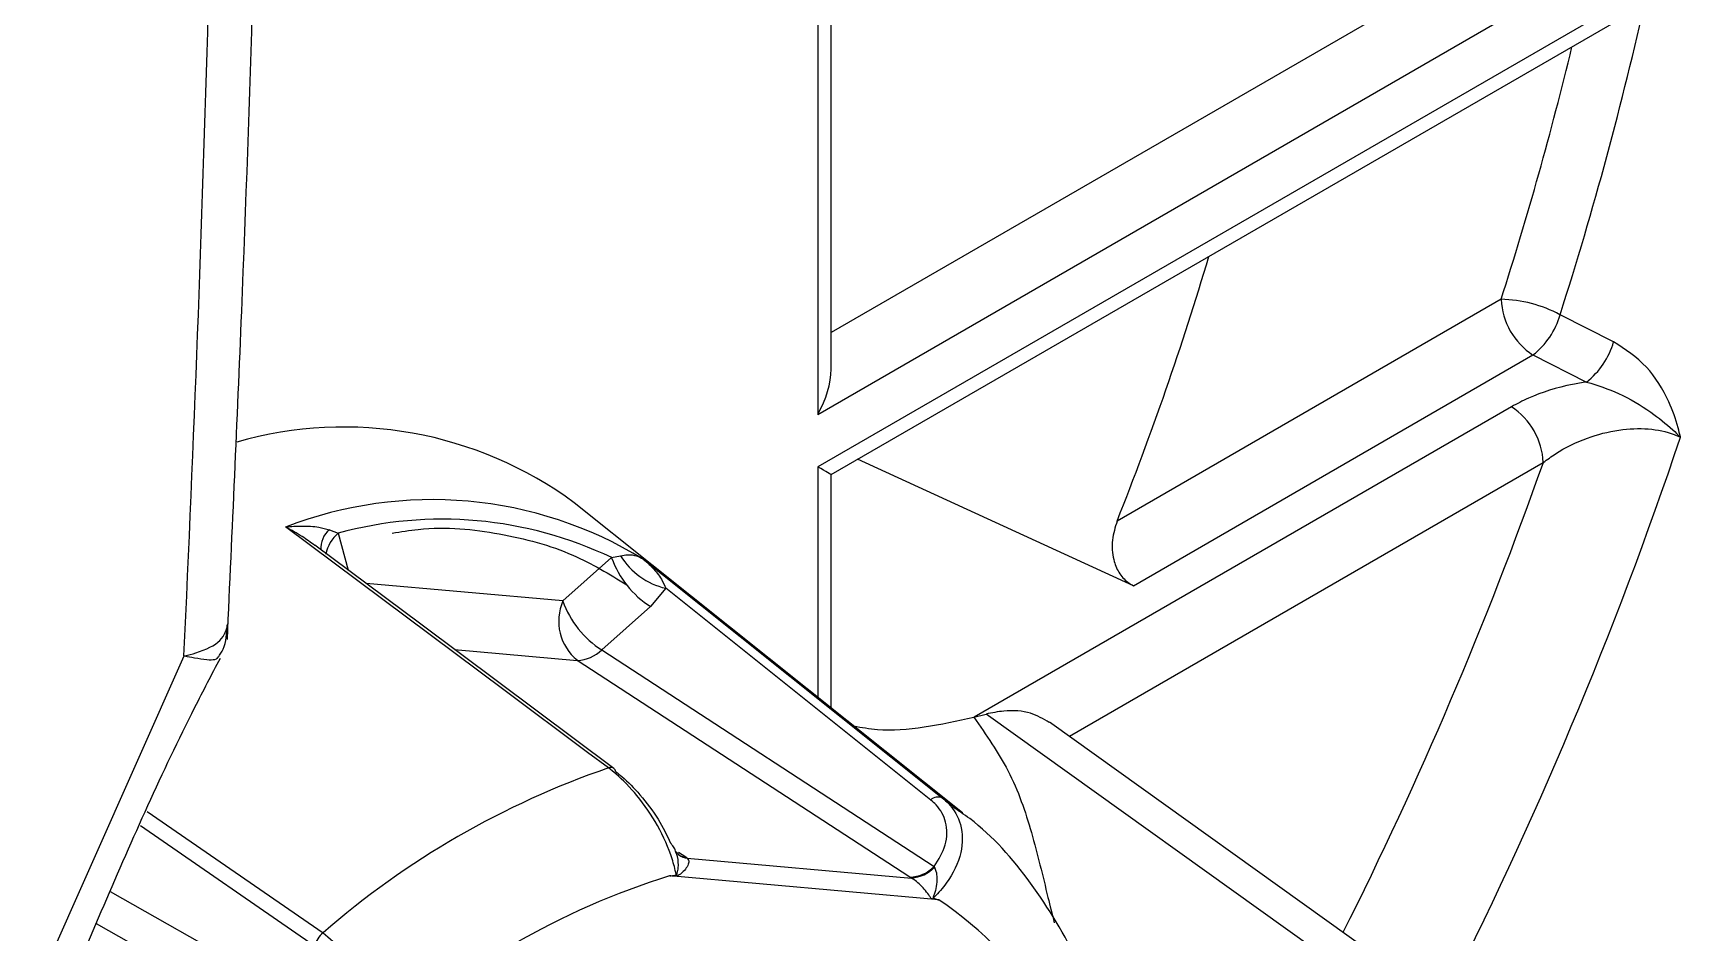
# Model space of a CAD drawing. Extents: x 7 to 113, y 1 to 87.
# Drawn here: x 85.636 to 86.722, y 4.262 to 4.852 of the extents above; entities that cross this region are included whole.
import ezdxf

# ---------------------------------------------------------------- set-up
doc = ezdxf.new("R2010")
doc.units = 0
doc.header["$MEASUREMENT"] = 0
doc.layers.add('OBJECT', color=7, linetype='CONTINUOUS')

msp = doc.modelspace()

# ---------------------------------------------------------------- linework, layer by layer
at = {"layer": 'OBJECT'}
for p, q in [((86.7008, 4.9685), (86.1587, 4.6556)), ((86.1499, 4.6019), (86.7217, 4.932)), ((86.7145, 4.8934), (86.1499, 4.5675)), ((86.1587, 4.5624), (86.7083, 4.8797)), ((86.1499, 4.8737), (86.1499, 4.6019)), ((86.1587, 4.6315), (86.1587, 4.8686)), ((86.598, 4.6773), (86.3462, 4.5319)), ((86.6717, 4.6495), (86.6366, 4.6672)), ((86.357, 4.4896), (86.6188, 4.6408)), ((86.6188, 4.6408), (86.654, 4.6231)), ((86.6048, 4.6069), (86.2524, 4.4035)), ((86.1499, 4.5675), (86.1499, 4.4166)), ((86.1587, 4.4096), (86.1587, 4.5624)), ((86.357, 4.4896), (86.1761, 4.5725)), ((86.3149, 4.391), (86.6256, 4.5703)), ((86.2448, 4.3409), (85.9902, 4.544)), ((85.8298, 4.5262), (85.8356, 4.524)), ((85.8356, 4.524), (85.842, 4.4999)), ((85.9828, 4.4796), (86.0148, 4.508)), ((86.0148, 4.508), (86.0207, 4.5092)), ((85.9828, 4.4796), (85.8538, 4.4911)), ((86.0503, 4.4879), (86.0404, 4.4759)), ((86.2241, 4.3492), (86.0503, 4.4879)), ((86.0404, 4.4759), (86.0084, 4.4475)), ((85.6249, 4.1971), (85.7345, 4.4436)), ((85.9118, 4.4479), (85.9923, 4.4407)), ((86.0084, 4.4475), (86.2263, 4.3056)), ((86.2103, 4.2987), (85.9923, 4.4407)), ((86.2523, 4.4034), (86.2603, 4.4055)), ((86.5015, 4.2329), (86.2603, 4.4055)), ((86.5338, 4.2343), (86.3018, 4.4003)), ((86.2316, 4.3506), (86.2448, 4.3409)), ((85.7103, 4.3417), (85.8256, 4.2622)), ((85.8199, 4.2536), (85.7059, 4.3322)), ((86.0538, 4.3206), (86.0535, 4.321)), ((86.0587, 4.315), (86.0634, 4.3119)), ((86.0634, 4.3119), (86.0644, 4.3111)), ((86.0644, 4.3111), (86.2114, 4.298)), ((86.2263, 4.3056), (86.2265, 4.3052)), ((86.2293, 4.2837), (86.0529, 4.2995)), ((86.2114, 4.298), (86.2103, 4.2987)), ((85.6861, 4.2892), (85.8438, 4.2)), ((85.8339, 4.1794), (85.6771, 4.2681))]:
    msp.add_line(p, q, dxfattribs=at)
at = {"layer": 'OBJECT', "flags": 128}
for points in [[(86.0128, 4.3702), (85.999, 4.3804), (85.9441, 4.4214), (85.801, 4.5281)], [(86.0163, 4.3699), (85.8897, 4.4644), (85.8203, 4.5161)], [(86.0354, 4.5071), (86.0482, 4.497), (86.099, 4.4564), (86.2316, 4.3506)]]:
    msp.add_lwpolyline(points, dxfattribs=at)
at = {"layer": 'OBJECT'}
for centre, radius, start, end in [((84.3747, 5.3921), 2.3752, 342.2295, 347.4482), ((84.3483, 5.3974), 2.3621, 342.25, 346.4201), ((84.4604, 5.2838), 2.0301, 338.2633, 343.4474), ((86.6441, 4.6794), 0.0462, 182.6525, 236.7705), ((86.5962, 4.592), 0.0853, 61.7789, 88.842), ((86.5876, 4.681), 0.0509, 307.8345, 344.2649), ((86.6227, 4.6633), 0.0509, 307.8341, 344.2805), ((86.5794, 4.5682), 0.0462, 2.6526, 56.7698), ((85.8392, 4.3389), 0.2547, 53.6203, 105.9987), ((84.1141, 5.4618), 2.7446, 332.9556, 341.412), ((84.1226, 5.4557), 2.655, 333.2937, 340.5199), ((85.8971, 4.2807), 0.2653, 58.5643, 111.2167), ((85.9037, 4.2752), 0.258, 64.4764, 105.3046), ((85.8396, 4.5144), 0.0154, 129.6315, 185.0437), ((85.8501, 4.5061), 0.023, 129.137, 169.4983), ((86.0737, 4.5287), 0.0624, 199.3889, 237.7787), ((86.0606, 4.5335), 0.0467, 211.3937, 257.2913), ((86.0131, 4.4664), 0.033, 156.3924, 231.0816), ((86.0417, 4.5003), 0.0624, 199.3891, 237.7785), ((85.9917, 4.4645), 0.0238, 271.5372, 314.5393), ((86.1956, 3.8374), 0.5633, 108.9399, 131.0547), ((86.0143, 4.3666), 0.00391, 58.1413, 112.7201), ((86.0143, 4.3673), 0.00327, 6.6316, 51.4309), ((86.2288, 4.3443), 0.00684, 66.6575, 134.1049), ((86.0643, 4.3227), 0.0109, 236.3703, 264.9232), ((86.0659, 4.3234), 0.0124, 235.4495, 263.0258), ((86.2096, 4.3225), 0.0238, 271.5334, 314.5432), ((86.2096, 4.3213), 0.0233, 274.5118, 316.5089), ((86.2035, 3.8158), 0.5066, 107.3006, 132.694), ((86.0893, 4.2895), 0.0338, 161.8686, 163.2418), ((86.2585, 4.2695), 0.0362, 154.7561, 156.0851), ((86.0969, 4.0861), 0.2379, 6.3942, 56.1808), ((85.838, 4.2476), 0.0191, 130.3192, 161.721)]:
    msp.add_arc(centre, radius, start, end, dxfattribs=at)
for centre, major_axis, ratio, start_param, end_param in [((74.8795, 11.3309), (-5.5041, 16.751), 0.560269, 4.114052, 4.16792), ((86.1287, 4.6142), (0.0212, 0.0367), 0.577335, 4.71243, 5.497828), ((86.1287, 4.5797), (0.03, -0.0173), 0.00007, 0.000041, 0.785439)]:
    msp.add_ellipse(centre, major_axis=major_axis, ratio=ratio, start_param=start_param, end_param=end_param, dxfattribs=at)
for points, knots in [([(85.7629, 4.4543), (85.7661, 4.5259), (85.7758, 4.7364), (85.7844, 5.0256), (85.7873, 5.2443), (85.7883, 5.3217)], [0, 0, 0, 0, 0.249935, 0.734949, 1, 1, 1, 1]), ([(86.7155, 4.5869), (86.7155, 4.587), (86.715, 4.589), (86.7131, 4.597), (86.7072, 4.6134), (86.6938, 4.6349), (86.6793, 4.6446), (86.6717, 4.6495)], [0, 0, 0, 0, 0.0036719, 0.0756204, 0.2945902, 0.6352035, 1, 1, 1, 1]), ([(86.654, 4.6231), (86.6509, 4.6226), (86.6373, 4.6204), (86.6201, 4.615), (86.6084, 4.6088), (86.6048, 4.6069)], [0, 0, 0, 0, 0.166873, 0.742788, 1, 1, 1, 1]), ([(86.654, 4.6231), (86.6611, 4.6209), (86.6759, 4.6162), (86.6948, 4.6046), (86.7079, 4.5944), (86.7138, 4.5886), (86.7154, 4.587), (86.7155, 4.5869)], [0, 0, 0, 0, 0.307724, 0.642115, 0.89978, 0.995744, 1, 1, 1, 1]), ([(86.6256, 4.5703), (86.6282, 4.5723), (86.6367, 4.5786), (86.6532, 4.5867), (86.6744, 4.5922), (86.6943, 4.5931), (86.7079, 4.5903), (86.7141, 4.5875), (86.7155, 4.5869)], [0, 0, 0, 0, 0.110279, 0.354069, 0.569426, 0.763379, 0.947633, 1, 1, 1, 1]), ([(86.3462, 4.5319), (86.3449, 4.5279), (86.3424, 4.5197), (86.3432, 4.5076), (86.347, 4.4981), (86.352, 4.4924), (86.3557, 4.4903), (86.357, 4.4896)], [0, 0, 0, 0, 0.259507, 0.520198, 0.70847, 0.897392, 1, 1, 1, 1]), ([(85.801, 4.5281), (85.8011, 4.5281), (85.8047, 4.5285), (85.8122, 4.5289), (85.822, 4.5285), (85.8275, 4.5269), (85.8298, 4.5262)], [0, 0, 0, 0, 0.006879, 0.35429, 0.740853, 1, 1, 1, 1]), ([(85.8202, 4.516), (85.8175, 4.518), (85.8114, 4.5224), (85.8048, 4.5261), (85.8011, 4.528), (85.801, 4.5281)], [0, 0, 0, 0, 0.443078, 0.98903, 1, 1, 1, 1]), ([(85.8709, 4.5241), (85.8767, 4.525), (85.9015, 4.529), (85.9418, 4.5248), (85.9878, 4.5127), (86.0133, 4.4972), (86.0248, 4.4902)], [0, 0, 0, 0, 0.095694, 0.4154081, 0.7367587, 1, 1, 1, 1]), ([(86.0207, 4.5092), (86.0223, 4.5095), (86.0262, 4.5103), (86.031, 4.5093), (86.0341, 4.508), (86.0354, 4.5071), (86.0354, 4.5071)], [0, 0, 0, 0, 0.259142, 0.645711, 0.99312, 1, 1, 1, 1]), ([(86.0354, 4.5071), (86.0355, 4.5071), (86.0377, 4.5053), (86.0419, 4.5012), (86.0472, 4.4951), (86.0494, 4.4899), (86.0503, 4.4879)], [0, 0, 0, 0, 0.007064, 0.358604, 0.745841, 1, 1, 1, 1]), ([(85.7345, 4.4436), (85.7346, 4.4436), (85.7373, 4.4442), (85.7472, 4.4468), (85.7603, 4.4532), (85.7623, 4.4608), (85.7633, 4.4647)], [0, 0, 0, 0, 0.005813, 0.14972, 0.577536, 1, 1, 1, 1]), ([(85.757, 4.4427), (85.7581, 4.4445), (85.7622, 4.4507), (85.7626, 4.4584), (85.7628, 4.4639)], [0, 0, 0, 0, 0.277928, 1, 1, 1, 1]), ([(85.6112, 4.0979), (85.6169, 4.1143), (85.6378, 4.1755), (85.6813, 4.2799), (85.725, 4.3786), (85.7527, 4.4315), (85.7583, 4.4422)], [0, 0, 0, 0, 0.140985, 0.524552, 0.903474, 1, 1, 1, 1]), ([(85.7566, 4.4431), (85.7563, 4.4423), (85.7556, 4.4402), (85.7456, 4.4413), (85.737, 4.443), (85.7345, 4.4435), (85.7345, 4.4436)], [0, 0, 0, 0, 0.324968, 0.825071, 0.9932, 1, 1, 1, 1]), ([(86.1736, 4.3977), (86.1787, 4.3968), (86.2026, 4.3926), (86.2304, 4.3987), (86.2523, 4.4034)], [0, 0, 0, 0, 0.212535, 1, 1, 1, 1]), ([(86.2523, 4.4034), (86.2603, 4.3919), (86.2774, 4.3674), (86.2908, 4.3274), (86.2987, 4.294), (86.3036, 4.2743), (86.305, 4.2688)], [0, 0, 0, 0, 0.268356, 0.567801, 0.878901, 1, 1, 1, 1]), ([(86.3017, 4.4), (86.2978, 4.4023), (86.2894, 4.4073), (86.2744, 4.4083), (86.2642, 4.4063), (86.2603, 4.4055)], [0, 0, 0, 0, 0.349228, 0.752517, 1, 1, 1, 1]), ([(86.0571, 4.3001), (86.0571, 4.3002), (86.0565, 4.3036), (86.0539, 4.3139), (86.046, 4.3319), (86.0325, 4.3517), (86.0207, 4.364), (86.0144, 4.3689), (86.0128, 4.3702)], [0, 0, 0, 0, 0.008302, 0.15352, 0.438824, 0.698281, 0.92379, 1, 1, 1, 1]), ([(86.0176, 4.3677), (86.0189, 4.3667), (86.0242, 4.3625), (86.0343, 4.3523), (86.0459, 4.3366), (86.051, 4.3262), (86.0535, 4.321)], [0, 0, 0, 0, 0.092744, 0.368059, 0.68841, 1, 1, 1, 1]), ([(86.2263, 4.3056), (86.2292, 4.3102), (86.2349, 4.3197), (86.235, 4.3344), (86.2299, 4.3441), (86.2253, 4.3482), (86.2241, 4.3492)], [0, 0, 0, 0, 0.31159, 0.631939, 0.907256, 1, 1, 1, 1]), ([(86.2316, 4.3506), (86.233, 4.3494), (86.2386, 4.3445), (86.245, 4.3327), (86.2451, 4.3141), (86.2371, 4.2975), (86.229, 4.2882), (86.2259, 4.2852), (86.2257, 4.285)], [0, 0, 0, 0, 0.07621, 0.30172, 0.561177, 0.846481, 0.991698, 1, 1, 1, 1]), ([(86.3478, 4.157), (86.3462, 4.165), (86.3402, 4.1952), (86.3227, 4.2431), (86.2911, 4.2954), (86.2618, 4.3291), (86.242, 4.3423), (86.2382, 4.3449)], [0, 0, 0, 0, 0.100724, 0.383813, 0.663284, 0.934608, 1, 1, 1, 1]), ([(86.0569, 4.315), (86.0566, 4.316), (86.056, 4.3181), (86.0546, 4.3197), (86.0538, 4.3206)], [0, 0, 0, 0, 0.446792, 1, 1, 1, 1]), ([(86.0571, 4.3001), (86.0572, 4.3), (86.0572, 4.3), (86.0573, 4.3), (86.0573, 4.3), (86.0574, 4.3001), (86.0575, 4.3002), (86.0577, 4.3005), (86.0581, 4.3021), (86.0587, 4.3059), (86.0586, 4.3108), (86.0573, 4.3141), (86.0569, 4.315)], [0, 0, 0, 0, 0.008823, 0.015343, 0.019985, 0.024643, 0.030762, 0.045191, 0.104317, 0.339174, 0.803598, 1, 1, 1, 1]), ([(86.059, 4.3132), (86.058, 4.3144), (86.0569, 4.3157), (86.0571, 4.3151), (86.0571, 4.3151)], [0, 0, 0, 0, 0.914047, 1, 1, 1, 1]), ([(86.0644, 4.3111), (86.0647, 4.3107), (86.0657, 4.3095), (86.0652, 4.3069), (86.0633, 4.3038), (86.0607, 4.3012), (86.0585, 4.2997), (86.0576, 4.2993), (86.0572, 4.2993), (86.057, 4.2993), (86.0569, 4.2993)], [0, 0, 0, 0, 0.12227, 0.317429, 0.550882, 0.808433, 0.924594, 0.96109, 0.979104, 1, 1, 1, 1]), ([(86.2265, 4.3052), (86.2268, 4.3043), (86.2277, 4.3022), (86.2282, 4.2979), (86.2278, 4.2926), (86.2267, 4.2883), (86.2256, 4.2859), (86.2255, 4.2852), (86.2255, 4.2851), (86.2255, 4.285), (86.2255, 4.285), (86.2256, 4.285), (86.2256, 4.285), (86.2257, 4.285), (86.2257, 4.285)], [0, 0, 0, 0, 0.153506, 0.380159, 0.626294, 0.875657, 0.967794, 0.976808, 0.980962, 0.984132, 0.987396, 0.990545, 0.996552, 1, 1, 1, 1]), ([(86.0529, 4.2995), (86.0532, 4.2995), (86.0546, 4.2997), (86.056, 4.2999), (86.0571, 4.3001)], [0, 0, 0, 0, 0.2207097, 1, 1, 1, 1]), ([(86.0569, 4.2993), (86.0558, 4.2993), (86.0545, 4.2994), (86.0531, 4.2995), (86.0529, 4.2995)], [0, 0, 0, 0, 0.813965, 1, 1, 1, 1]), ([(86.2254, 4.2842), (86.2253, 4.2842), (86.2251, 4.2843), (86.2247, 4.2844), (86.2241, 4.2849), (86.2229, 4.2867), (86.2208, 4.2897), (86.2176, 4.2933), (86.2143, 4.2962), (86.2122, 4.2975), (86.2114, 4.298)], [0, 0, 0, 0, 0.020892, 0.038907, 0.075404, 0.191559, 0.449115, 0.682571, 0.877733, 1, 1, 1, 1]), ([(86.2293, 4.2837), (86.229, 4.2838), (86.2277, 4.2839), (86.2264, 4.2841), (86.2254, 4.2842)], [0, 0, 0, 0, 0.1860099, 1, 1, 1, 1]), ([(86.2257, 4.285), (86.2266, 4.2847), (86.2278, 4.2842), (86.229, 4.2838), (86.2293, 4.2837)], [0, 0, 0, 0, 0.779311, 1, 1, 1, 1]), ([(85.8256, 4.2622), (85.8299, 4.2586), (85.8385, 4.2515), (85.8483, 4.2356), (85.8549, 4.2173), (85.8572, 4.1996), (85.8565, 4.1885), (85.8558, 4.184), (85.8558, 4.1838)], [0, 0, 0, 0, 0.200873, 0.400023, 0.605989, 0.832569, 0.991709, 1, 1, 1, 1])]:
    msp.add_open_spline(points, degree=3, knots=knots, dxfattribs=at)

doc.saveas('drawing.dxf')
